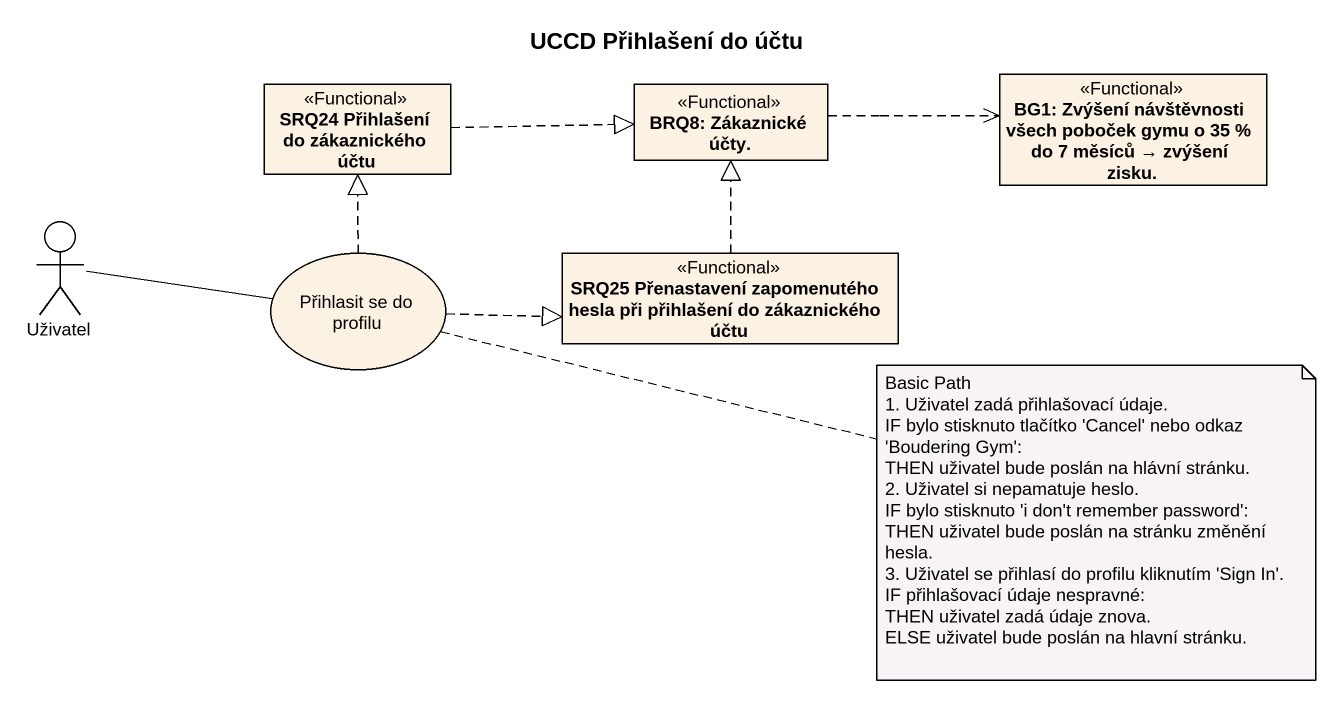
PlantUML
@startuml
title UCCD Přihlašení do účtu
allowmixing
hide circle
hide empty members
class "SRQ24 Přihlašení do zákaznického účtu" as SRQ24_Přihlašení_do <<Functional>>
class "BRQ8: Zákaznické účty." as BRQ8_Zákaznické_účty <<Functional>>
class "BG1: Zvýšení návštěvnosti všech poboček gymu o 35 % do 7 měsíců → zvýšení zisku." as BG1_Zvýšení_návštěvnosti <<Functional>>
actor Uživatel
usecase "Přihlasit se do profilu" as Přihlasit_se_do_profilu
class "SRQ25 Přenastavení zapomenutého hesla při přihlašení do zákaznického účtu" as SRQ25_Přenastavení <<Functional>>
SRQ24_Přihlašení_do .right.|> BRQ8_Zákaznické_účty
BRQ8_Zákaznické_účty .right.> BG1_Zvýšení_návštěvnosti
Uživatel -right- Přihlasit_se_do_profilu
Přihlasit_se_do_profilu .up.|> SRQ24_Přihlašení_do
Přihlasit_se_do_profilu .right.|> SRQ25_Přenastavení
SRQ25_Přenastavení .up.|> BRQ8_Zákaznické_účty
note right of Přihlasit_se_do_profilu
  Basic Path
  1. Uživatel zadá přihlašovací údaje.
  IF bylo stisknuto tlačítko 'Cancel' nebo odkaz 'Boudering Gym':
  THEN uživatel bude poslán na hlávní stránku.
  2. Uživatel si nepamatuje heslo.
  IF bylo stisknuto 'i don't remember password':
  THEN uživatel bude poslán na stránku změnění hesla.
  3. Uživatel se přihlasí do profilu kliknutím 'Sign In'.
  IF přihlašovací údaje nespravné:
  THEN uživatel zadá údaje znova.
  ELSE uživatel bude poslán na hlavní stránku.
end note
@enduml
